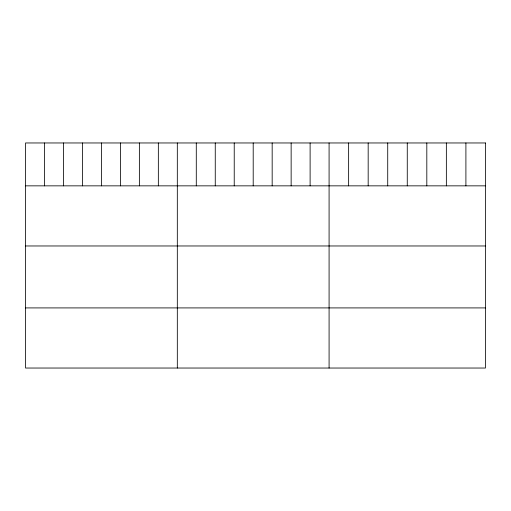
<?xml version="1.0" encoding="UTF-8"?>
<svg xmlns="http://www.w3.org/2000/svg" width="511" height="511" viewBox="0 0 511 511"><rect width="100%" height="100%" fill="white"/><g stroke="black" fill="none" stroke-linecap="round" stroke-linejoin="round"><path stroke-width="0.77" d="M25.55 185.851L485.45 185.851M25.55 245.97L485.45 245.97M25.55 307.916L485.45 307.916M465.904 142.965L465.904 185.851M446.358 142.965L446.358 185.851M426.813 142.965L426.813 185.851M407.267 142.965L407.267 185.851M387.721 142.965L387.721 185.851M368.175 142.965L368.175 185.851M348.63 142.965L348.63 185.851M329.084 142.965L329.084 368.035M310.113 142.965L310.113 185.851M291.142 142.965L291.142 185.851M272.171 142.965L272.171 185.851M253.201 142.965L253.201 185.851M234.23 142.965L234.23 185.851M215.259 142.965L215.259 185.851M196.288 142.965L196.288 185.851M177.317 142.965L177.317 368.035M158.346 142.965L158.346 185.851M139.375 142.965L139.375 185.851M120.404 142.965L120.404 185.851M101.434 142.965L101.434 185.851M82.463 142.965L82.463 185.851M63.492 142.965L63.492 185.851M44.521 142.965L44.521 185.851M485.45 142.965L25.55 142.965L25.55 368.035L485.45 368.035L485.45 142.965"/></g></svg>
